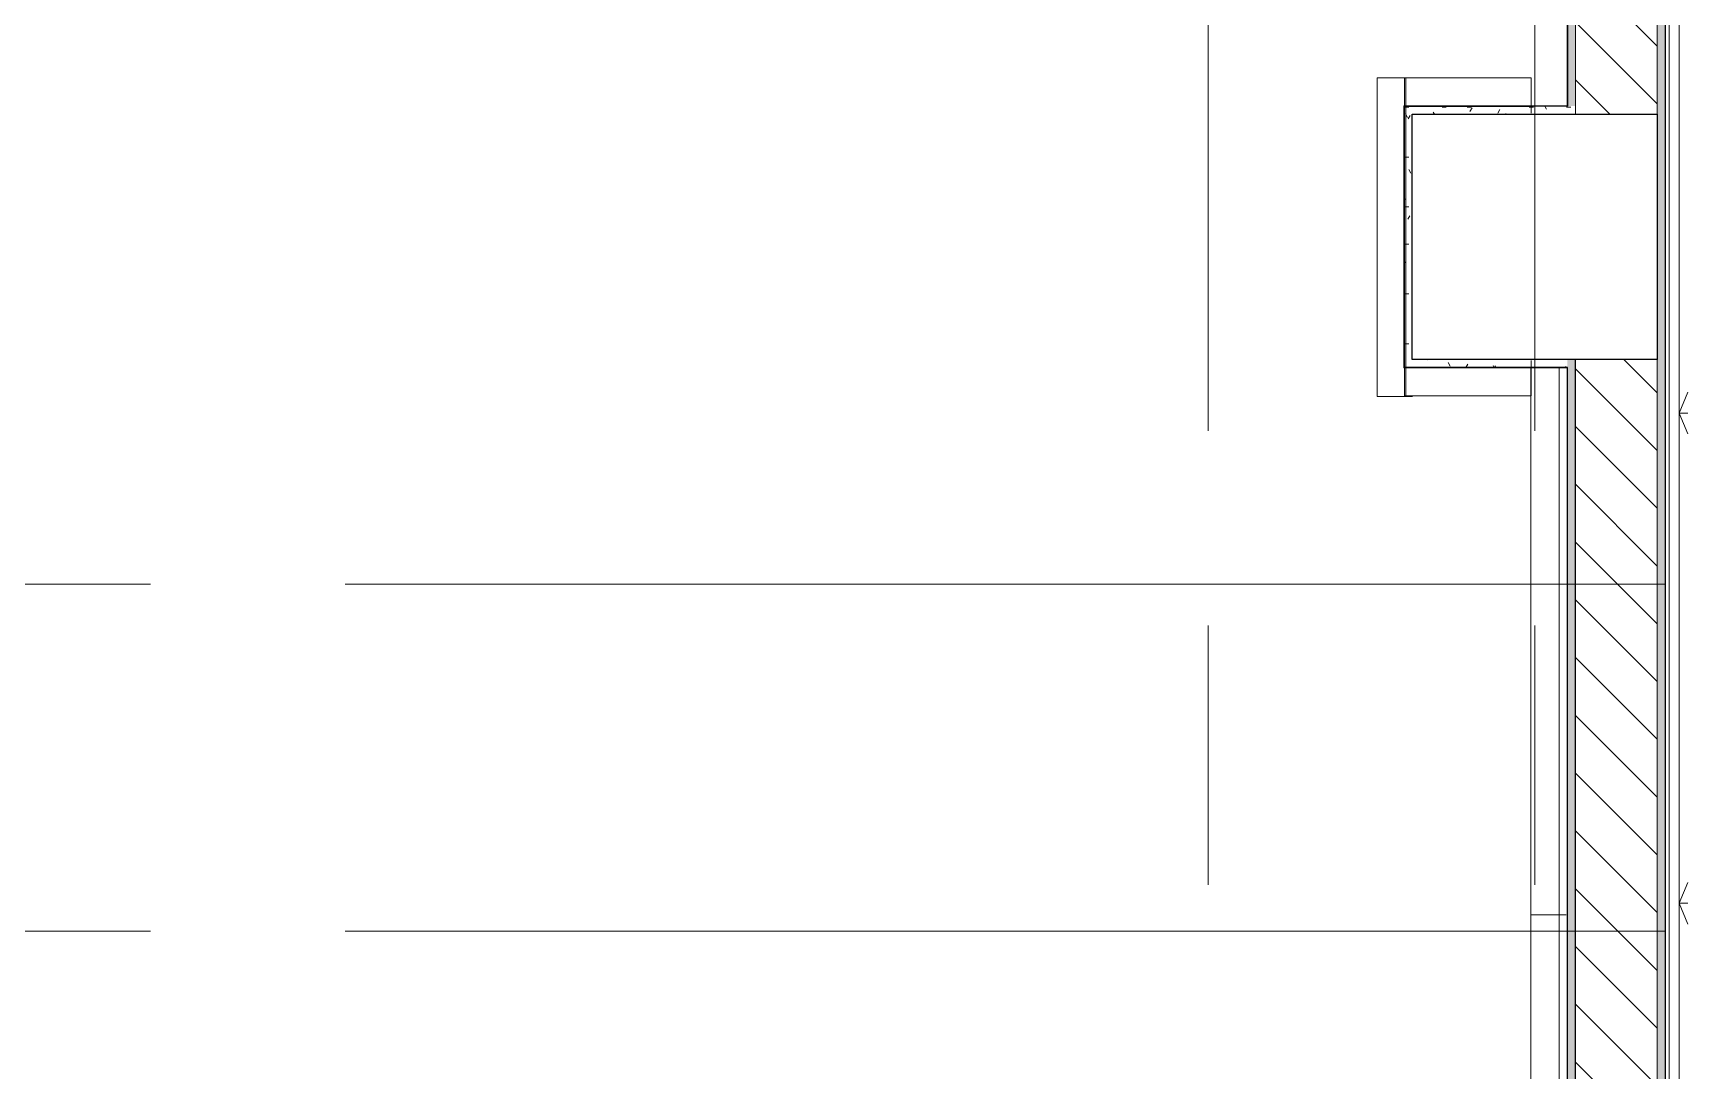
# Model space of a CAD drawing. Header units: millimetres. Extents: x 855 to 80408, y -1987 to 27400.
# Drawn here: x 32145 to 36197, y 20958 to 23499 of the extents above; entities that cross this region are included whole.
import ezdxf

# ---------------------------------------------------------------- set-up
doc = ezdxf.new("R2010")
doc.units = ezdxf.units.MM
doc.linetypes.add('Осевая', pattern=[3175, 635, -476.25, 1587.5, -476.25])
for name, color, linetype, lineweight in [('A-WALL', 7, 'Continuous', 9), ('I-WALL', 7, 'Continuous', 9), ('Оси', 7, 'Continuous', 9), ('Оси-2', 7, 'Осевая', 9)]:
    doc.layers.add(name, color=color, linetype=linetype, lineweight=lineweight)
for name, color, linetype, lineweight, true_color in [('A-WALL-1', 7, 'Continuous', 25, 0x3c3c3c), ('A-WALL-FNSH-2', 7, 'Continuous', 13, 0x3c3c3c), ('I-FURN-1', 7, 'Continuous', 9, 0xf0f0f0)]:
    doc.layers.add(name, color=color, linetype=linetype, lineweight=lineweight, true_color=true_color)
pattern_1 = [(0, (-30638.255, 0), (121.92, 30.48), [10.058, -81.382, 10.058, -81.382, -487.68]), (0, (-30638.255, 0), (121.92, 30.48), [-182.88, 10.058, -172.822, 10.058, -81.382, -213.36]), (0, (-30638.255, 0), (121.92, 30.48), [-457.2, 10.058, -50.902, 10.058, -142.342]), (120, (-30592.535, 15.24), (-87.356454, 90.345817), [10.058, -81.382, 10.058, -81.382, -487.68]), (120, (-30592.535, 15.24), (-87.356454, 90.345817), [-182.88, 10.058, -172.822, 10.058, -81.382, -213.36]), (120, (-30592.535, 15.24), (-87.356454, 90.345817), [-457.2, 10.058, -50.902, 10.058, -142.342]), (240, (-30577.295, 76.2), (-34.563546, -120.825817), [10.058, -81.382, 10.058, -81.382, -487.68]), (240, (-30577.295, 76.2), (-34.563546, -120.825817), [-182.88, 10.058, -172.822, 10.058, -81.382, -213.36]), (240, (-30577.295, 76.2), (-34.563546, -120.825817), [-457.2, 10.058, -50.902, 10.058, -142.342])]

# ---------------------------------------------------------------- blocks, each defined once
blk = doc.blocks.new('Шкаф параметрический - 1_37-26355741-План разверток пом_ 2_19_1_ Этаж 2')
at = {"layer": 'I-FURN-1'}
for p, q in [((0, 500), (51.2, 478.7)), ((1200, 500), (0, 500)), ((0, 500), (0, 478.7)), ((0, 478.7), (0, 500)), ((0, 500), (1200, 500)), ((1148.8, 478.7), (1200, 500)), ((1200, 478.7), (1200, 500)), ((1200, 500), (1200, 478.7))]:
    blk.add_line(p, q, dxfattribs=at)
blk = doc.blocks.new('Мат в спортивном зале - Т4-31175596-План разверток пом_ 2_19_1_ Этаж 2')
at = {"layer": 'I-FURN-1'}
for p, q in [((881.3, -839.3), (-458.7, -839.3)), ((-458.7, -839.3), (-458.7, -909.3)), ((-458.7, -909.3), (-458.7, -839.3)), ((-458.7, -839.3), (812.3, -839.3)), ((812.3, -839.3), (881.3, -839.3)), ((881.3, -909.3), (881.3, -839.3)), ((881.3, -839.3), (881.3, -840.6)), ((881.3, -840.6), (881.3, -909.3)), ((-458.7, -925.9), (-458.7, -906.7)), ((-458.7, -909.3), (881.3, -909.3)), ((881.3, -909.3), (-458.7, -909.3)), ((881.3, -906.7), (881.3, -925.9))]:
    blk.add_line(p, q, dxfattribs=at)
blk = doc.blocks.new('Мат в спортивном зале - Т4-V15-План разверток пом_ 2_19_1_ Этаж 2')
at = {"layer": 'I-FURN-1'}
for p, q in [((881.3, -839.3), (-458.7, -839.3)), ((-458.7, -839.3), (-458.7, -909.3)), ((-458.7, -909.3), (-458.7, -839.3)), ((-458.7, -839.3), (881.3, -839.3)), ((881.3, -909.3), (881.3, -839.3)), ((881.3, -839.3), (881.3, -909.3)), ((-458.7, -925.9), (-458.7, -906.7)), ((-458.7, -909.3), (881.3, -909.3)), ((881.3, -909.3), (-458.7, -909.3)), ((881.3, -906.7), (881.3, -925.9))]:
    blk.add_line(p, q, dxfattribs=at)
blk = doc.blocks.new('Мат в спортивном зале - Т7-V37-План разверток пом_ 2_19_1_ Этаж 2')
at = {"layer": 'I-FURN-1'}
for p, q in [((881.3, -839.3), (571.3, -839.3)), ((571.3, -839.3), (571.3, -909.3)), ((571.3, -908.3), (571.3, -839.3)), ((571.3, -839.3), (573.9, -839.3)), ((573.9, -839.3), (881.3, -839.3)), ((881.3, -909.3), (881.3, -839.3)), ((881.3, -839.3), (881.3, -908.3)), ((571.3, -925.9), (571.3, -906.7)), ((571.3, -909.3), (881.3, -909.3)), ((881.3, -906.7), (881.3, -925.9))]:
    blk.add_line(p, q, dxfattribs=at)
blk = doc.blocks.new('Мат в спортивном зале - Т7-V38-План разверток пом_ 2_19_1_ Этаж 2')
at = {"layer": 'I-FURN-1'}
for p, q in [((571.3, 925.9), (571.3, 906.7)), ((881.3, 909.3), (571.3, 909.3)), ((571.3, 909.3), (571.3, 839.3)), ((571.3, 839.3), (571.3, 908.3)), ((881.3, 906.7), (881.3, 925.9)), ((881.3, 839.3), (881.3, 909.3)), ((881.3, 908.3), (881.3, 839.3)), ((571.3, 839.3), (881.3, 839.3)), ((573.9, 839.3), (571.3, 839.3)), ((880, 839.3), (573.9, 839.3)), ((881.3, 839.3), (880, 839.3))]:
    blk.add_line(p, q, dxfattribs=at)
blk = doc.blocks.new('Мат в спортивном зале - Т6-V41-План разверток пом_ 2_19_1_ Этаж 2')
at = {"layer": 'I-FURN-1'}
for p, q in [((881.3, -839.3), (101.3, -839.3)), ((101.3, -839.3), (101.3, -909.3)), ((101.3, -909.3), (101.3, -839.3)), ((101.3, -839.3), (881.3, -839.3)), ((881.3, -909.3), (881.3, -839.3)), ((881.3, -839.3), (881.3, -906.7)), ((101.3, -925.9), (101.3, -906.7)), ((101.3, -909.3), (881.3, -909.3)), ((103.3, -909.3), (101.3, -909.3)), ((172.3, -909.3), (103.3, -909.3)), ((881.3, -909.3), (812.3, -909.3)), ((881.3, -906.7), (881.3, -925.9)), ((881.3, -906.7), (881.3, -909.3))]:
    blk.add_line(p, q, dxfattribs=at)

msp = doc.modelspace()

# ---------------------------------------------------------------- hatches: boundary and pattern name
at = {"layer": 'I-WALL'}
h = msp.add_hatch(dxfattribs=at)
h.set_pattern_fill('FP_13', color=256, style=0, pattern_type=2)
h.set_pattern_definition(pattern_1)
h.paths.add_polyline_path([(36121.7, 18800), (36141.7, 18800), (36141.7, 24050), (36129.7, 24050), (36129.7, 24020), (36121.7, 24020), (36121.7, 19126)])
h.paths.add_polyline_path([(36141.7, 25950), (36141.7, 26880), (36121.7, 26880), (36121.7, 25980), (36129.7, 25980), (36129.7, 25950)])
h = msp.add_hatch(dxfattribs=at)
h.set_pattern_fill('FP_13', color=256, style=0, pattern_type=2)
h.set_pattern_definition(pattern_1)
h.paths.add_polyline_path([(35901.7, 23320), (35921.7, 23320), (35920.9, 24020), (35913.7, 24020), (35913.7, 24050), (35901.7, 24050), (35901.7, 23321)])
h.paths.add_polyline_path([(35901.7, 25950), (35913.7, 25950), (35913.7, 25980), (35921.7, 25980), (35921.7, 26500), (35901.7, 26500), (35901.7, 26388.9)])
h = msp.add_hatch(dxfattribs=at)
h.set_pattern_fill('FP_1', color=256, style=0, pattern_type=2)
h.set_pattern_definition([(135, (-30638.25, 0), (-70.71068, -70.71068), [])])
h.paths.add_polyline_path([(36121.7, 12300), (36121.7, 15175), (35921.7, 15175), (35921.7, 12300)])
h.paths.add_polyline_path([(36121.7, 16625), (36121.7, 22700), (35921.7, 22700), (35921.7, 16625)])
h.paths.add_polyline_path([(36121.7, 23300), (36121.7, 24050), (35921.7, 24050), (35921.7, 23300)])
h.paths.add_polyline_path([(35921.7, 25950), (36121.7, 25950), (36121.7, 26500), (35921.7, 26500), (35921.7, 25980)])
h = msp.add_hatch(dxfattribs=at)
h.set_pattern_fill('FP_13', color=256, style=0, pattern_type=2)
h.set_pattern_definition(pattern_1)
h.paths.add_polyline_path([(35501.7, 22700), (35521.7, 22700), (35521.7, 23320), (35501.7, 23320), (35501.7, 23276.2)])
h = msp.add_hatch(dxfattribs=at)
h.set_pattern_fill('FP_13', color=256, style=0, pattern_type=2)
h.set_pattern_definition(pattern_1)
h.paths.add_polyline_path([(35921.7, 23300), (35921.7, 23320), (35521.7, 23319), (35521.7, 23300), (35813, 23300)])
h = msp.add_hatch(dxfattribs=at)
h.set_pattern_fill('FP_13', color=256, style=0, pattern_type=2)
h.set_pattern_definition(pattern_1)
h.paths.add_polyline_path([(35901.7, 22680), (35901.7, 22700), (35501.7, 22700), (35501.7, 22680), (35888.7, 22680)])
h = msp.add_hatch(dxfattribs=at)
h.set_pattern_fill('FP_13', color=256, style=0, pattern_type=2)
h.set_pattern_definition(pattern_1)
h.paths.add_polyline_path([(35921.7, 17300), (35921.7, 22700), (35901.7, 22700), (35901.7, 17300)])

# ---------------------------------------------------------------- linework, layer by layer
at = {"layer": 'A-WALL'}
for p, q in [((35921.7, 23300), (35921.7, 24020)), ((36121.7, 23300), (36121.7, 24020)), ((36121.7, 18800), (36121.7, 22700))]:
    msp.add_line(p, q, dxfattribs=at)
at = {"layer": 'A-WALL-1'}
for p, q in [((35901.7, 24050), (35901.7, 23320)), ((36141.7, 18820), (36141.7, 24050)), ((35501.7, 23320), (35501.7, 22680)), ((35901.7, 23320), (35501.7, 23320)), ((35521.7, 22700), (35521.7, 23300)), ((35521.7, 23300), (36121.7, 23300)), ((36121.7, 23300), (36121.7, 22700)), ((36121.7, 22700), (35521.7, 22700)), ((35921.7, 16700), (35921.7, 22700)), ((35901.7, 22680), (35501.7, 22680)), ((35901.7, 17320), (35901.7, 22680))]:
    msp.add_line(p, q, dxfattribs=at)
at = {"layer": 'A-WALL-FNSH-2'}
for p, q in [((35900.7, 24050), (35900.7, 23320)), ((36150.7, 24050), (36150.7, 18820)), ((35901.7, 23321), (35500.7, 23321)), ((35500.7, 23321), (35500.7, 22679)), ((35500.7, 22679), (35900.7, 22679)), ((35900.7, 22679), (35900.7, 17321))]:
    msp.add_line(p, q, dxfattribs=at)
at = {"layer": 'Оси'}
for p, q in [((33642.2, 22150), (36142.2, 22150)), ((33642.2, 21300), (36142.2, 21300))]:
    msp.add_line(p, q, dxfattribs=at)
at = {"layer": 'Оси-2'}
for p, q in [((35021.7, 11888.7), (35021.7, 24898.1)), ((35821.7, 11888.7), (35821.7, 24898.1)), ((12747.6, 22150), (33642.2, 22150)), ((12747.6, 21300), (33642.2, 21300))]:
    msp.add_line(p, q, dxfattribs=at)

# ---------------------------------------------------------------- block references
at = {"layer": 'I-FURN-1'}
for name, p, rotation in [('Шкаф параметрический - 1_37-26355741-План разверток пом_ 2_19_1_ Этаж 2', (36675.3, 22568.6), 90.00000000000038), ('Мат в спортивном зале - Т6-V41-План разверток пом_ 2_19_1_ Этаж 2', (34596.3, 22507.7), 89.99999999999984), ('Мат в спортивном зале - Т4-31175596-План разверток пом_ 2_19_1_ Этаж 2', (34972.4, 21798.7), 89.99999999999984), ('Шкаф параметрический - 1_37-26355741-План разверток пом_ 2_19_1_ Этаж 2', (36675.3, 21368.6), 90.00000000000038), ('Шкаф параметрический - 1_37-26355741-План разверток пом_ 2_19_1_ Этаж 2', (36675.3, 20168.6), 90.00000000000038), ('Мат в спортивном зале - Т4-V15-План разверток пом_ 2_19_1_ Этаж 2', (34972.4, 20458.7), 89.99999999999984)]:
    msp.add_blockref(name, p, dxfattribs=dict(at, rotation=rotation))
for name, p in [('Мат в спортивном зале - Т7-V37-План разверток пом_ 2_19_1_ Этаж 2', (34931.8, 24228.3)), ('Мат в спортивном зале - Т7-V38-План разверток пом_ 2_19_1_ Этаж 2', (34931.8, 21771.7))]:
    msp.add_blockref(name, p, dxfattribs=at)

doc.saveas('drawing.dxf')
